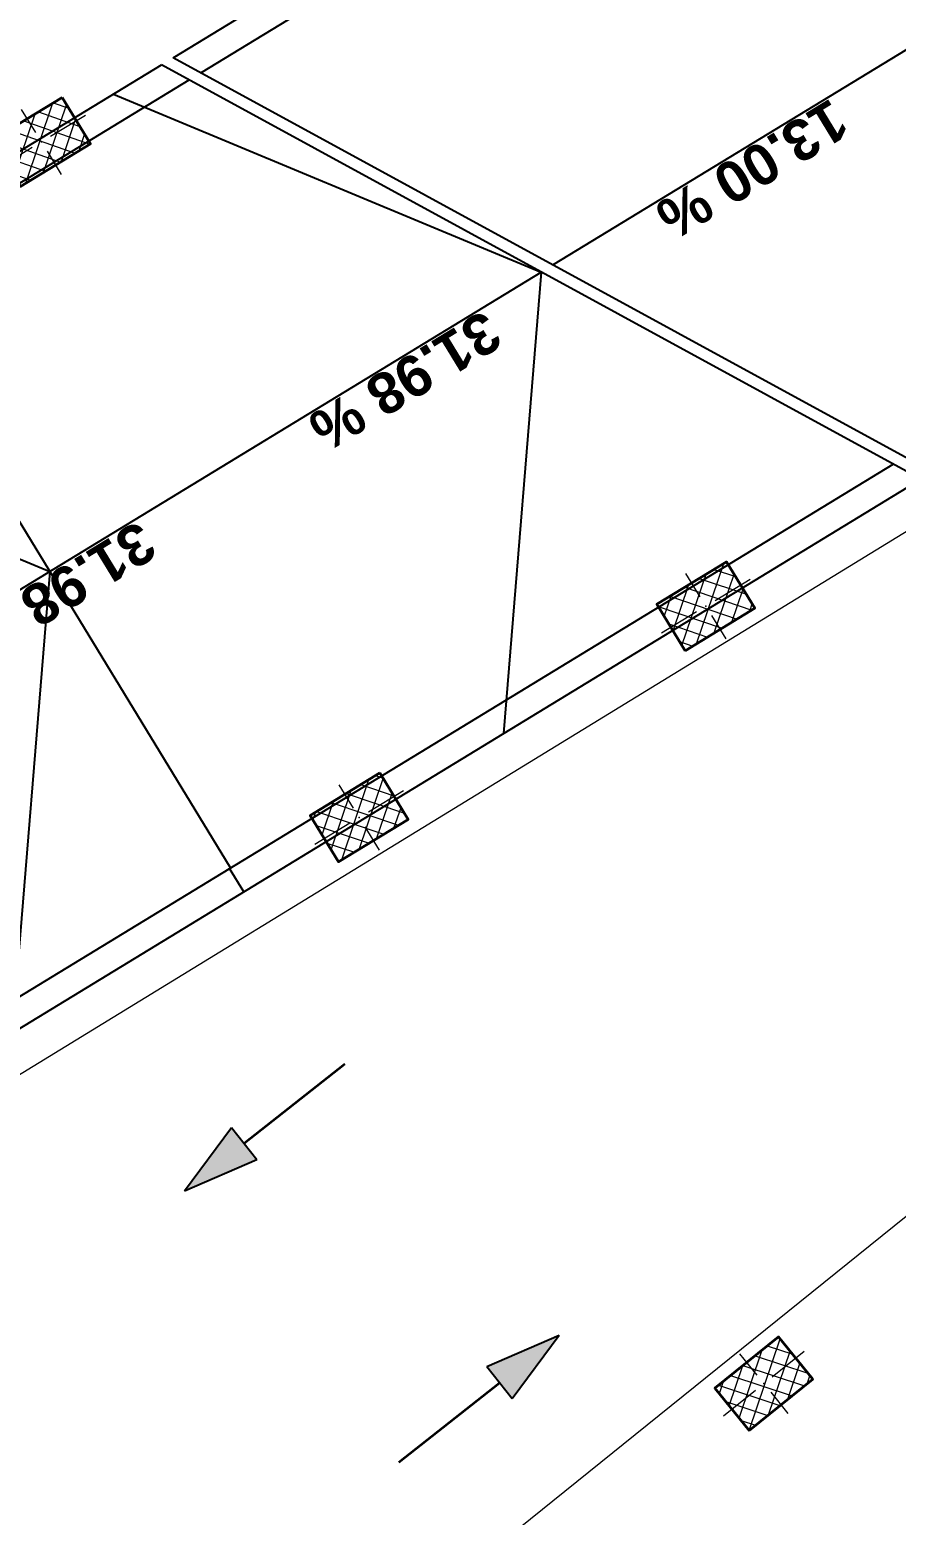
# Model space of a CAD drawing. Header units: metres. Extents: x 7511783 to 7512372, y 4692307 to 4692611.
# Drawn here: x 7511958.43 to 7511964.79, y 4692561.11 to 4692572.02 of the extents above; entities that cross this region are included whole.
import ezdxf
from ezdxf.enums import TextEntityAlignment as Align

# ---------------------------------------------------------------- set-up
doc = ezdxf.new("R2010")
doc.units = ezdxf.units.M
for name, color, linetype, lineweight in [('A - Rampa_Pen_No__42', 8, 'Continuous', 0), ('A - Shtyllat', 7, 'Continuous', 0), ('A - Shtyllat_Pen_No__1', 7, 'Continuous', 0), ('A - Shtyllat_Pen_No__7', 7, 'Continuous', 0), ('A -Polyline', 7, 'Continuous', 0), ('A -Polyline_Pen_No__178', 43, 'Continuous', 0), ('A -Polyline_Pen_No__48', 14, 'Continuous', 0), ('A -Polyline_Pen_No__8', 14, 'Continuous', 0)]:
    doc.layers.add(name, color=color, linetype=linetype, lineweight=lineweight)
doc.styles.add('GENERATED_STYLE_1', font='arial.ttf')
doc.styles.add('GENERATED_STYLE_2', font='arialbd.ttf')
pattern_1 = [(44.99999999999998, (0, 0), (-68.94290863686237, 68.94290863686243), []), (135.0000000000001, (0, 0), (68.94290863686219, 68.94290863686261), [])]

# ---------------------------------------------------------------- blocks, each defined once
blk = doc.blocks.new('Column_102', base_point=(47444.23691836393, -24215.77032166825))
at = {"layer": 'A - Shtyllat', "linetype": 'Continuous', "lineweight": 0}
h = blk.add_hatch(dxfattribs=at)
h.set_pattern_fill('CONCRETE_BLOCK', color=18, style=0, pattern_type=2)
h.set_pattern_definition(pattern_1)
h.paths.add_polyline_path([(47724.404241858, -23988.82039140571), (47126.98801216233, -24044.442765467), (47164.06959486986, -24442.72025193078), (47761.48582456553, -24387.09787786949)])
at = {"layer": 'A - Shtyllat_Pen_No__1', "color": 7, "linetype": 'Continuous', "lineweight": 13}
for p, q in [((47436.82060182242, -24136.11482437549), (47418.27981046866, -23936.9760811436)), ((47523.89241565668, -24208.35400512674), (47822.60053050452, -24180.5428180961)), ((47364.58142107117, -24223.18663820975), (47065.87330622334, -24250.99782524039)), ((47451.65323490543, -24295.425818961), (47470.1940262592, -24494.56456219289))]:
    blk.add_line(p, q, dxfattribs=at)
blk.add_point((47444.23691836393, -24215.77032166825), dxfattribs=at)
at = {"layer": 'A - Shtyllat_Pen_No__7', "color": 7, "linetype": 'Continuous', "lineweight": 35, "flags": 128}
blk.add_lwpolyline([(47724.404241858, -23988.82039140571), (47126.98801216233, -24044.442765467), (47164.06959486986, -24442.72025193078), (47761.48582456553, -24387.09787786949)], close=True, dxfattribs=at)
blk = doc.blocks.new('Column_103', base_point=(47362.57033581177, -29697.51576794752))
at = {"layer": 'A - Shtyllat', "linetype": 'Continuous', "lineweight": 0}
h = blk.add_hatch(dxfattribs=at)
h.set_pattern_fill('CONCRETE_BLOCK', color=18, style=0, pattern_type=2)
h.set_pattern_definition(pattern_1)
h.paths.add_polyline_path([(47642.73765930584, -29470.56583768499), (47045.32142961018, -29526.18821174627), (47082.40301231769, -29924.46569821005), (47679.81924201335, -29868.84332414877)])
at = {"layer": 'A - Shtyllat_Pen_No__1', "color": 7, "linetype": 'Continuous', "lineweight": 13}
for p, q in [((47355.15401927027, -29617.86027065477), (47336.6132279165, -29418.72152742288)), ((47442.22583310452, -29690.09945140602), (47740.93394795235, -29662.28826437538)), ((47282.91483851901, -29704.93208448902), (46984.20672367118, -29732.74327151966)), ((47369.98665235327, -29777.17126524027), (47388.52744370703, -29976.31000847216))]:
    blk.add_line(p, q, dxfattribs=at)
blk.add_point((47362.57033581177, -29697.51576794752), dxfattribs=at)
at = {"layer": 'A - Shtyllat_Pen_No__7', "color": 7, "linetype": 'Continuous', "lineweight": 35, "flags": 128}
blk.add_lwpolyline([(47642.73765930584, -29470.56583768499), (47045.32142961018, -29526.18821174627), (47082.40301231769, -29924.46569821005), (47679.81924201335, -29868.84332414877)], close=True, dxfattribs=at)
blk = doc.blocks.new('Column_137', base_point=(48206.18699429593, -34738.02296756578))
at = {"layer": 'A - Shtyllat', "linetype": 'Continuous', "lineweight": 0}
h = blk.add_hatch(dxfattribs=at)
h.set_pattern_fill('CONCRETE_BLOCK', color=18, style=0, pattern_type=2)
h.set_pattern_definition(pattern_1)
h.paths.add_polyline_path([(47958.04087096896, -34999.60183039263), (48543.08522280033, -34866.47367262652), (48454.33311762293, -34476.44410473893), (47869.28876579154, -34609.57226250505)])
at = {"layer": 'A - Shtyllat_Pen_No__1', "color": 7, "linetype": 'Continuous', "lineweight": 13}
for p, q in [((48188.43657326046, -34660.01705398826), (48144.06052067175, -34465.00227004448)), ((48284.19290787346, -34720.2725465303), (48576.71508378914, -34653.70846764725)), ((48128.18108071842, -34755.77338860126), (47835.65890480273, -34822.33746748432)), ((48223.93741533142, -34816.02888114331), (48268.31346792013, -35011.04366508709))]:
    blk.add_line(p, q, dxfattribs=at)
blk.add_point((48206.18699429593, -34738.02296756578), dxfattribs=at)
at = {"layer": 'A - Shtyllat_Pen_No__7', "color": 7, "linetype": 'Continuous', "lineweight": 35, "flags": 128}
blk.add_lwpolyline([(47958.04087096896, -34999.60183039263), (48543.08522280033, -34866.47367262652), (48454.33311762293, -34476.44410473893), (47869.28876579154, -34609.57226250505)], close=True, dxfattribs=at)
blk = doc.blocks.new('Column_140', base_point=(50330.6113011195, -29421.17663185534))
at = {"layer": 'A - Shtyllat', "linetype": 'Continuous', "lineweight": 0}
h = blk.add_hatch(dxfattribs=at)
h.set_pattern_fill('CONCRETE_BLOCK', color=18, style=0, pattern_type=2)
h.set_pattern_definition(pattern_1)
h.paths.add_polyline_path([(50050.44397762543, -29648.12656211787), (50647.8602073211, -29592.50418805659), (50610.77862461357, -29194.22670159281), (50013.3623949179, -29249.84907565409)])
at = {"layer": 'A - Shtyllat_Pen_No__1', "color": 7, "linetype": 'Continuous', "lineweight": 13}
for p, q in [((50323.194984578, -29341.52113456258), (50304.65419322424, -29142.38239133069)), ((50250.95580382675, -29428.59294839685), (49952.24768897892, -29456.40413542749)), ((50410.26679841226, -29413.76031531383), (50708.97491326009, -29385.94912828319)), ((50338.027617661, -29500.8321291481), (50356.56840901476, -29699.97087237998))]:
    blk.add_line(p, q, dxfattribs=at)
blk.add_point((50330.6113011195, -29421.17663185534), dxfattribs=at)
at = {"layer": 'A - Shtyllat_Pen_No__7', "color": 7, "linetype": 'Continuous', "lineweight": 35, "flags": 128}
blk.add_lwpolyline([(50050.44397762543, -29648.12656211787), (50647.8602073211, -29592.50418805659), (50610.77862461357, -29194.22670159281), (50013.3623949179, -29249.84907565409)], close=True, dxfattribs=at)
blk = doc.blocks.new('Straight Ramp 22')
at = {"layer": 'A - Rampa_Pen_No__42', "color": 8, "linetype": 'Continuous', "lineweight": 25}
for p, q in [((0, 2750), (10312.71324024271, 2750)), ((4500, 0), (2500, 2750)), ((4492, 2750), (4492, 2550)), ((8724.999999971245, 0), (6724.999999971245, 2750)), ((10312.71324024271, 2750), (7137.286759699775, -2750)), ((10412.71324024272, 2750), (7237.286759699776, -2750)), ((0, 2550), (10197.24318640479, 2550)), ((0, 2550), (10197.24318640479, 2550)), ((4500, 2550), (4500, -2550)), ((0, 0), (8724.999999971245, 0)), ((2500, -2750), (4500, 0)), ((6724.999999971245, -2750), (8724.999999971245, 0)), ((8824.999999971247, 0), (17549.99999994249, 0)), ((0, -2550), (7252.7568135377, -2550)), ((0, -2550), (7252.7568135377, -2550)), ((7352.756813537701, -2550), (17549.99999994249, -2550)), ((7352.756813537701, -2550), (17549.99999994249, -2550)), ((0, -2750), (7137.286759699775, -2750)), ((7237.286759699776, -2750), (17549.99999994249, -2750))]:
    blk.add_line(p, q, dxfattribs=at)
blk.add_point((4484, 2550), dxfattribs=at)
at = {"layer": 'A - Rampa_Pen_No__42', "color": 8, "linetype": 'Continuous', "lineweight": 25, "style": 'GENERATED_STYLE_1'}
for tag, p in [('ascentPercentage_0', (2250, 188.4778571428572)), ('percentage_0', (6637.499999985625, 188.4778571428572)), ('percentage_1', (10912.49999995687, 188.4778571428572)), ('ascentPercentage_1', (15299.99999994249, 188.4778571428572))]:
    blk.add_attdef(tag, text='', height=300, dxfattribs=at).set_placement(p, align=Align.MIDDLE_CENTER)
blk = doc.blocks.new('Polyline_41', base_point=(46471.71768408912, -31278.16206891365))
at = {"layer": 'A -Polyline_Pen_No__48', "linetype": 'Continuous', "lineweight": 25}
blk.add_hatch(color=14, dxfattribs=at).paths.add_polyline_path([(45005.94652868644, -31596.77613010596), (45584.84105885773, -31624.44488493895), (45521.11824661927, -31331.29065385842)])
at = {"layer": 'A -Polyline_Pen_No__48', "color": 14, "linetype": 'Continuous', "lineweight": 25}
for p, q in [((45005.94652868644, -31596.77613010596), (45521.11824661927, -31331.29065385842)), ((45521.11824661927, -31331.29065385842), (45584.84105885773, -31624.44488493895)), ((45005.94652868644, -31596.77613010596), (45584.84105885773, -31624.44488493895))]:
    blk.add_line(p, q, dxfattribs=at)
at = {"layer": 'A -Polyline_Pen_No__8', "color": 14, "linetype": 'Continuous', "lineweight": 35, "flags": 128}
blk.add_lwpolyline([(46471.71768408912, -31278.16206891365), (45552.97965273849, -31477.86776939869)], dxfattribs=at)
blk = doc.blocks.new('Polyline_42', base_point=(45545.76665237312, -34080.19686629319))
at = {"layer": 'A -Polyline_Pen_No__48', "linetype": 'Continuous', "lineweight": 25}
blk.add_hatch(color=14, dxfattribs=at).paths.add_polyline_path([(47011.5378077758, -33761.58280510086), (46432.64327760451, -33733.91405026788), (46496.36608984297, -34027.06828134842)])
at = {"layer": 'A -Polyline_Pen_No__48', "color": 14, "linetype": 'Continuous', "lineweight": 25}
for p, q in [((47011.5378077758, -33761.58280510086), (46432.64327760451, -33733.91405026788)), ((46496.36608984297, -34027.06828134842), (46432.64327760451, -33733.91405026788)), ((47011.5378077758, -33761.58280510086), (46496.36608984297, -34027.06828134842))]:
    blk.add_line(p, q, dxfattribs=at)
at = {"layer": 'A -Polyline_Pen_No__8', "color": 14, "linetype": 'Continuous', "lineweight": 35, "flags": 128}
blk.add_lwpolyline([(45545.76665237312, -34080.19686629319), (46464.50468372374, -33880.49116580815)], dxfattribs=at)

msp = doc.modelspace()

# ---------------------------------------------------------------- linework, layer by layer
at = {"layer": 'A -Polyline_Pen_No__178', "color": 43, "linetype": 'Continuous', "lineweight": 15}
for points in [[(7511955.989589767, 4692563.623210836), (7511953.209000728, 4692561.895936302), (7511952.764328496, 4692561.678626879, 0.4142135623730951), (7511952.672451943, 4692561.411122301), (7511952.760265955, 4692561.231431735, 0.4142135623730951), (7511953.027770533, 4692561.139555183), (7511953.481271332, 4692561.361179089), (7511966.676205365, 4692569.444556672)], [(7511969.346942406, 4692566.916470556), (7511959.083172913, 4692558.645043797), (7511955.294613263, 4692556.793534591, 0.4142141071115527), (7511955.156803489, 4692556.392275571), (7511960.043239644, 4692546.393693056, 0.4813722627903492), (7511960.501019317, 4692546.291829333), (7511970.322756138, 4692554.207028211, 0.080309632226646), (7511972.227302265, 4692556.664152467, -0.0774154695102469), (7511977.624991956, 4692562.704358977)]]:
    msp.add_lwpolyline(points, format="xyb", dxfattribs=at)

# ---------------------------------------------------------------- block references
at = {"layer": 'A - Rampa_Pen_No__42', "color": 8, "linetype": 'Continuous', "lineweight": 25}
ref = msp.add_blockref('Straight Ramp 22', (7511954.733165537, 4692565.698831633), dxfattribs=dict(at, xscale=-0.001, yscale=0.001, rotation=211.3645389622179))
ref.add_attrib('iCalculationMethod_1', '13.00 %', dxfattribs={"color": 8, "linetype": 'Continuous', "lineweight": 25, "height": 0.3, "rotation": 211.3645233295813, "style": 'GENERATED_STYLE_2'}).set_placement((7511963.735141542, 4692570.992611147), align=Align.MIDDLE_CENTER)
ref.add_attrib('percentage', '31.98 %', dxfattribs={"color": 8, "linetype": 'Continuous', "lineweight": 25, "height": 0.3, "rotation": 211.3645233295813, "style": 'GENERATED_STYLE_2'}).set_placement((7511958.649831464, 4692567.892843024), align=Align.MIDDLE_CENTER)
ref.add_attrib('percentage_1', '31.98 %', dxfattribs={"color": 8, "linetype": 'Continuous', "lineweight": 25, "height": 0.3, "rotation": 211.3645233295813, "style": 'GENERATED_STYLE_2'}).set_placement((7511961.186165089, 4692569.438873847), align=Align.MIDDLE_CENTER)
at = {"layer": 'A - Shtyllat', "color": 7, "lineweight": 35, "xscale": 0.001, "yscale": 0.001, "zscale": 0.001, "rotation": 26.04535599708318}
for name, p in [('Column_102', (7511958.513926965, 4692571.195117937)), ('Column_140', (7511963.392783477, 4692567.785694075)), ('Column_103', (7511960.847492413, 4692566.234203216)), ('Column_137', (7511963.818635583, 4692562.075993244))]:
    msp.add_blockref(name, p, dxfattribs=at)
at = {"layer": 'A -Polyline', "color": 14, "linetype": 'Continuous', "lineweight": 35, "xscale": 0.001, "yscale": 0.001, "zscale": 0.001, "rotation": 26.04535599708318}
for name, p in [('Polyline_41', (7511960.741142885, 4692564.422918877)), ('Polyline_42', (7511961.139549652, 4692561.498870936))]:
    msp.add_blockref(name, p, dxfattribs=at)

doc.saveas('drawing.dxf')
